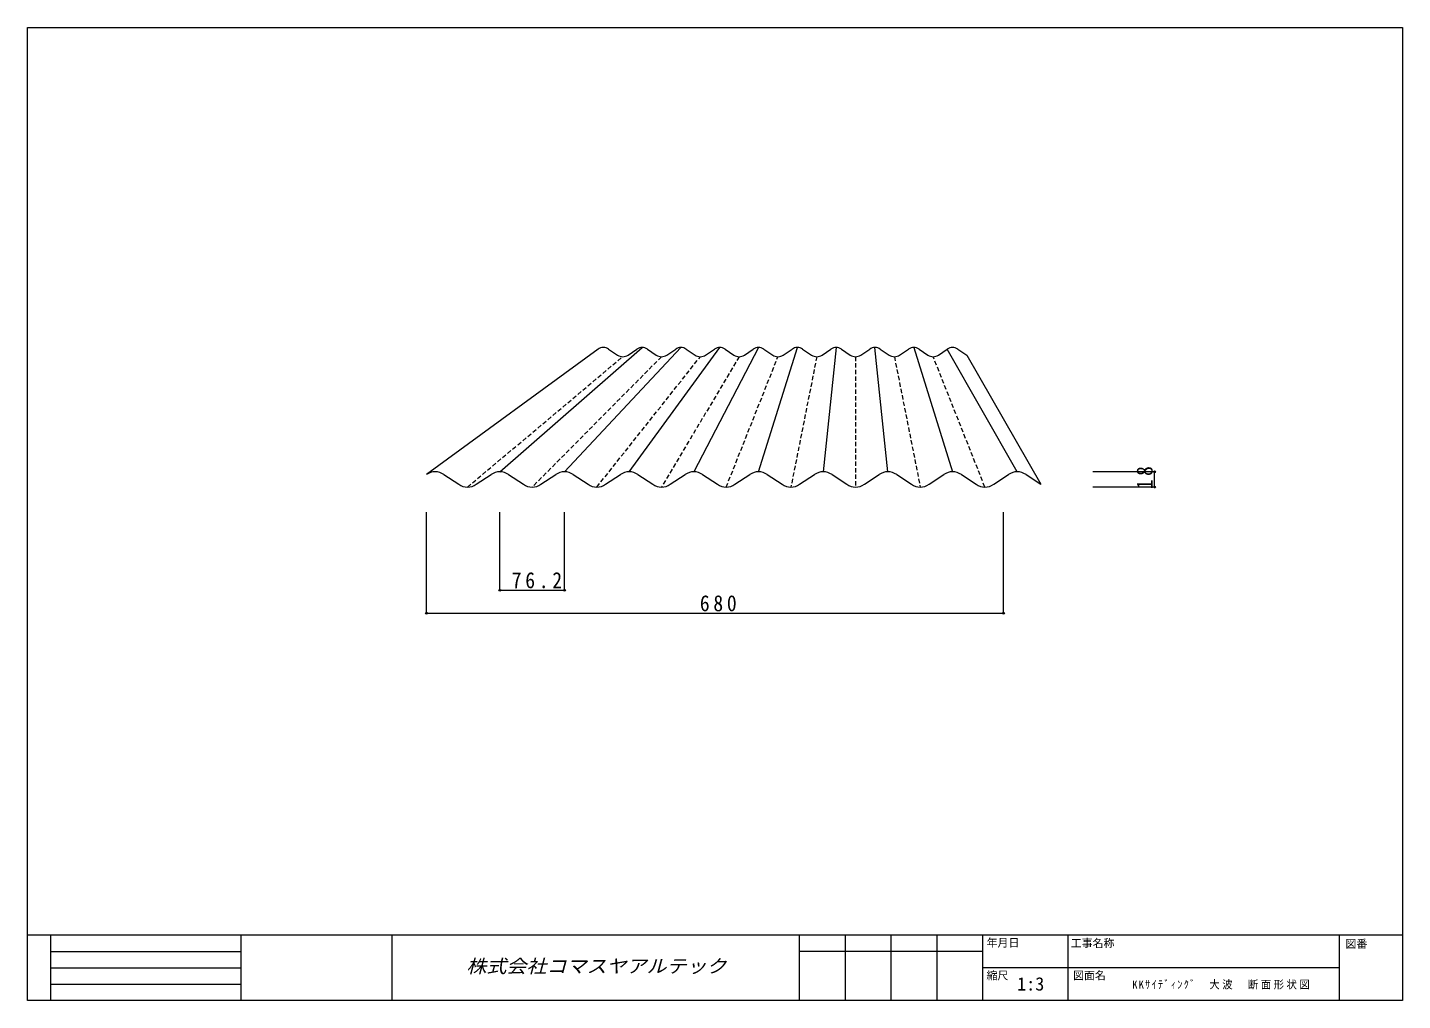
# Model space of a CAD drawing. Units: millimetres, scale not verified. Extents: x -567 to 567, y -401 to 401.
import ezdxf
from ezdxf.enums import TextEntityAlignment as Align

# ---------------------------------------------------------------- set-up
doc = ezdxf.new("R2010")
doc.units = ezdxf.units.MM
doc.header["$LTSCALE"] = 3
doc.header["$PDMODE"] = 32
doc.header["$PDSIZE"] = 1.5
doc.linetypes.add('DASHED1', pattern=[1.8, 1.2, -0.6])
doc.layers.add('0-0_0', color=5, linetype='Continuous', lineweight=18)
doc.layers.add('0-3_LAYER004', color=7, linetype='Continuous', lineweight=18)
doc.styles.add('HG丸ｺﾞｼｯｸM-PRO', font='')
doc.styles.add('ＭＳ ゴシック', font='')
doc.styles.get('HG丸ｺﾞｼｯｸM-PRO').set_extended_font_data('HG丸ｺﾞｼｯｸM-PRO')
doc.styles.get('ＭＳ ゴシック').set_extended_font_data('MS Gothic')

msp = doc.modelspace()

# ---------------------------------------------------------------- linework, layer by layer
at = {"layer": '0-0_0', "color": 7}
for p, q in [((-177.433, 34.794), (-60.085, 137.207)), ((-28.081, 137.207), (-124.093, 34.794)), ((-70.753, 34.794), (3.923, 137.207)), ((35.927, 137.207), (-17.413, 34.794)), ((35.927, 34.794), (67.931, 137.207)), ((99.935, 137.207), (89.267, 34.794)), ((142.607, 34.794), (131.939, 137.207)), ((163.943, 137.207), (195.947, 34.794)), ((-96.425, 135.84), (-238, 32.516)), ((249.287, 34.794), (191.611, 135.84)), ((207.613, 131.014), (268.73, 24.473)), ((-391.077, -346.95), (-391.077, -400.95))]:
    msp.add_line(p, q, dxfattribs=at)
at = {"layer": '0-0_0', "color": 7, "linetype": 'DASHED1'}
for p, q in [((-204.103, 22.194), (-76.087, 129.647)), ((-44.083, 129.647), (-150.763, 22.194)), ((-97.423, 22.194), (-12.079, 129.647)), ((19.925, 129.647), (-44.083, 22.194)), ((9.257, 22.194), (51.929, 129.647)), ((83.933, 129.647), (62.597, 22.194)), ((115.937, 129.647), (115.937, 22.194)), ((147.941, 129.647), (169.277, 22.194)), ((222.617, 22.194), (179.945, 129.647))]:
    msp.add_line(p, q, dxfattribs=at)
at = {"layer": '0-0_0'}
for p, q in [((-87.753, 135.84), (-80.423, 131.014)), ((-71.751, 131.014), (-64.421, 135.84)), ((-55.749, 135.84), (-48.419, 131.014)), ((-39.747, 131.014), (-32.417, 135.84)), ((-23.745, 135.84), (-16.415, 131.014)), ((-7.743, 131.014), (-0.413, 135.84)), ((8.259, 135.84), (15.589, 131.014)), ((24.261, 131.014), (31.591, 135.84)), ((40.263, 135.84), (47.593, 131.014)), ((56.265, 131.014), (63.595, 135.84)), ((72.267, 135.84), (79.597, 131.014)), ((88.269, 131.014), (95.599, 135.84)), ((104.271, 135.84), (111.601, 131.014)), ((120.273, 131.014), (127.603, 135.84)), ((136.275, 135.84), (143.605, 131.014)), ((152.277, 131.014), (159.607, 135.84)), ((168.279, 135.84), (175.609, 131.014)), ((184.281, 131.014), (191.611, 135.84)), ((200.283, 135.84), (207.613, 131.014)), ((-223.546, 32.516), (-211.33, 24.473)), ((-196.876, 24.473), (-184.66, 32.516)), ((-170.206, 32.516), (-157.99, 24.473)), ((-143.536, 24.473), (-131.32, 32.516)), ((-116.866, 32.516), (-104.65, 24.473)), ((-90.196, 24.473), (-77.98, 32.516)), ((-63.526, 32.516), (-51.31, 24.473)), ((-36.856, 24.473), (-24.64, 32.516)), ((-10.186, 32.516), (2.03, 24.473)), ((16.484, 24.473), (28.7, 32.516)), ((43.154, 32.516), (55.37, 24.473)), ((69.824, 24.473), (82.04, 32.516)), ((96.494, 32.516), (108.71, 24.473)), ((123.164, 24.473), (135.38, 32.516)), ((149.834, 32.516), (162.05, 24.473)), ((176.504, 24.473), (188.72, 32.516)), ((203.174, 32.516), (215.39, 24.473)), ((229.844, 24.473), (242.06, 32.516)), ((256.514, 32.516), (268.73, 24.473))]:
    msp.add_line(p, q, dxfattribs=at)
at = {"layer": '0-0_0', "color": 4}
for p, q in [((362.595, 34.794), (311.734, 34.794)), ((362.595, 22.194), (362.595, 34.794)), ((362.595, 22.194), (311.734, 22.194)), ((-238, -81.84), (-238, 1.412)), ((-177.433, -62.853), (-177.433, 1.412)), ((-124.093, -62.853), (-124.093, 1.412)), ((238, -81.84), (238, 1.412)), ((-177.433, -62.853), (-124.093, -62.853)), ((-238, -81.84), (238, -81.84))]:
    msp.add_line(p, q, dxfattribs=at)
at = {"layer": '0-0_0'}
for centre, radius, start, end in [((-92.089, 129.647), 7.56, 55, 125), ((-60.085, 129.647), 7.56, 55, 125), ((-28.081, 129.647), 7.56, 55, 125), ((3.923, 129.647), 7.56, 55, 125), ((35.927, 129.647), 7.56, 55, 125), ((67.931, 129.647), 7.56, 55, 125), ((99.935, 129.647), 7.56, 55, 125), ((131.939, 129.647), 7.56, 55, 125), ((163.943, 129.647), 7.56, 55, 125), ((195.947, 129.647), 7.56, 55, 125), ((-76.087, 137.207), 7.56, 235, 305), ((-44.083, 137.207), 7.56, 235, 305), ((-12.079, 137.207), 7.56, 235, 305), ((19.925, 137.207), 7.56, 235, 305), ((51.929, 137.207), 7.56, 235, 305), ((83.933, 137.207), 7.56, 235, 305), ((115.937, 137.207), 7.56, 235, 305), ((147.941, 137.207), 7.56, 235, 305), ((179.945, 137.207), 7.56, 235, 305), ((-230.773, 22.194), 12.6, 55, 125), ((-177.433, 22.194), 12.6, 55, 125), ((-124.093, 22.194), 12.6, 55, 125), ((-70.753, 22.194), 12.6, 55, 125), ((-17.413, 22.194), 12.6, 55, 125), ((35.927, 22.194), 12.6, 55, 125), ((89.267, 22.194), 12.6, 55, 125), ((142.607, 22.194), 12.6, 55, 125), ((195.947, 22.194), 12.6, 55, 125), ((249.287, 22.194), 12.6, 55, 125), ((-204.103, 34.794), 12.6, 235, 305), ((-150.763, 34.794), 12.6, 235, 305), ((-97.423, 34.794), 12.6, 235, 305), ((-44.083, 34.794), 12.6, 235, 305), ((9.257, 34.794), 12.6, 235, 305), ((62.597, 34.794), 12.6, 235, 305), ((115.937, 34.794), 12.6, 235, 305), ((169.277, 34.794), 12.6, 235, 305), ((222.617, 34.794), 12.6, 235, 305)]:
    msp.add_arc(centre, radius, start, end, dxfattribs=at)
at = {"layer": '0-0_0', "color": 4}
for p in [(362.595, 34.794), (362.595, 22.194), (-177.433, -62.853), (-124.093, -62.853), (-238, -81.84), (238, -81.84)]:
    msp.add_point(p, dxfattribs=at)
at = {"layer": '0-3_LAYER004'}
for p, q in [((-567, -346.95), (567, -346.95)), ((-548.1, -346.95), (-548.1, -400.95)), ((-266.54, -346.95), (-266.54, -400.95)), ((69.525, -346.95), (69.525, -400.95)), ((107.325, -346.95), (107.325, -400.95)), ((145.125, -346.95), (145.125, -400.95)), ((182.925, -346.95), (182.925, -400.95)), ((220.725, -346.95), (220.725, -400.95)), ((290.925, -346.95), (290.925, -400.95)), ((514.857, -346.95), (514.857, -400.95)), ((-548.1, -360.45), (-391.077, -360.45)), ((220.725, -360.45), (69.525, -360.45)), ((-548.1, -373.95), (-391.077, -373.95)), ((514.857, -373.95), (220.725, -373.95)), ((-548.1, -387.45), (-391.077, -387.45))]:
    msp.add_line(p, q, dxfattribs=at)
msp.add_lwpolyline([(-567, 400.95), (567, 400.95), (567, -400.95), (-567, -400.95)], close=True, dxfattribs=at)

# ---------------------------------------------------------------- texts
at = {"layer": '0-0_0', "color": 3, "style": 'HG丸ｺﾞｼｯｸM-PRO', "oblique": 15, "width": 1.1}
msp.add_text('株式会社コマスヤアルテック', height=11, dxfattribs=at).set_placement((-205.007, -381.45), align=Align.BOTTOM_LEFT)
at = {"layer": '0-0_0', "color": 7, "insert": (361.095, 20.369), "char_height": 13.2, "attachment_point": 7, "rotation": 90, "style": 'ＭＳ ゴシック'}
msp.add_mtext('\\T1.36;\\W0.9;18', dxfattribs=at)
at = {"layer": '0-0_0', "color": 7, "attachment_point": 7, "style": 'ＭＳ ゴシック'}
for s, insert, char_height in [('\\T1.38;\\W0.9;76.2', (-167.638, -61.353), 13.2), ('\\T1.38;\\W0.9;680', (-12.5, -80.34), 13.2), ('\\T1.24;\\W0.95;KKｻｲﾃﾞｨﾝｸﾞ\u3000大波\u3000断面形状図', (344.137, -391.95), 6.598)]:
    msp.add_mtext(s, dxfattribs=dict(at, insert=insert, char_height=char_height))
at = {"layer": '0-3_LAYER004', "style": 'ＭＳ ゴシック'}
for s, height, p in [('年月日', 6.598, (224, -358.65)), ('工事名称', 6.598, (293.4, -359.05)), ('図番', 6.598, (520, -359.55)), ('縮尺', 6.598, (223.9, -385.65)), ('1:3', 11, (249.15, -396.05)), ('図面名', 6.598, (295.3, -385.65))]:
    msp.add_text(s, height=height, dxfattribs=at).set_placement(p, align=Align.BOTTOM_LEFT)

doc.saveas('drawing.dxf')
